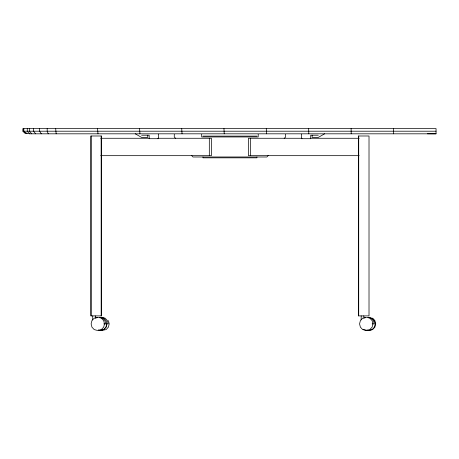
<?xml version="1.0" encoding="UTF-8"?>
<svg xmlns="http://www.w3.org/2000/svg" width="459" height="459" viewBox="0 0 459 459"><rect width="100%" height="100%" fill="white"/><g stroke="black" fill="none" stroke-linecap="round" stroke-linejoin="round"><path stroke-width="0.69" d="M92.666 319.883L92.747 315.89M361.113 319.883L361.199 315.89M106.775 323.882L105.96 327.141L103.677 329.591L100.578 330.405M268.331 155.452L266.891 156.995L192.992 156.995L191.552 155.452M284.173 138.492L285.613 136.954L285.613 134.303M324.651 133.798L318.294 137.39L312.143 137.39L312.143 135.21M97.314 317.358L94.215 318.173L91.932 320.617L91.117 323.882L91.932 327.141L94.215 329.591L97.314 330.405L101.393 329.591L103.677 327.141L104.491 323.882L103.677 320.617L101.393 318.173L98.295 317.358M95.197 318.173L97.675 317.519M365.766 317.358L362.662 318.173L360.384 320.617L359.563 323.882L360.384 327.141L362.662 329.591L367.24 330.405M363.643 318.173L366.121 317.519M366.741 330.405L369.839 329.591L372.123 327.141L372.938 323.882L372.123 320.617L369.839 318.173L366.741 317.358M369.025 330.405L372.123 329.591L374.406 327.141L375.221 323.882L374.406 320.617L372.123 318.173M22.95 131.205L24.797 133.053L29.852 133.816L436.05 133.816L436.05 128.595L22.95 128.595L22.95 131.205L436.05 131.205M141.59 135.21L149.169 135.21L149.169 138.693L158.521 138.693L158.521 134.126M318.294 135.21L310.714 135.21L310.714 138.693L301.362 138.693L301.362 134.126M202.976 136.116L256.908 136.116M100.687 138.274L149.508 138.274M157.827 138.274L211.415 138.274L211.415 155.67L100.687 155.67M302.056 138.274L248.468 138.274L248.468 155.67L359.196 155.67M310.376 138.274L359.196 138.274M103.728 323.882L105.794 323.882L104.979 320.617L102.696 318.173L99.597 317.358M106.849 323.882L108.226 323.882L107.412 320.617L105.128 318.173L102.03 317.358M372.18 323.882L374.246 323.882L373.431 320.617L371.147 318.173L368.049 317.358M99.597 330.405L103.826 329.591L106.109 327.141L106.924 323.882L106.109 320.617L103.826 318.173L100.728 317.358M102.03 330.405L106.109 329.591L108.393 327.141L109.208 323.882L108.393 320.617M27.11 133.053L25.681 133.053L23.834 131.205L23.834 128.595M427.455 133.798L436.05 133.816M368.548 317.358L371.647 318.173M366.81 330.078L369.524 330.405L372.628 329.591L374.905 327.141L375.726 323.882L374.905 320.617L372.628 318.173M363.167 329.591L366.265 330.405M98.358 330.078L99.746 330.405M135.233 133.798L141.59 137.39L147.741 137.39L147.741 135.21M25.09 133.053L23.243 131.205L23.243 128.595M29.852 133.816L27.259 131.205L27.259 128.595M175.711 138.492L174.271 136.954L174.271 134.303M31.769 133.816L29.33 131.205L29.33 128.595M35.67 133.816L33.547 131.205L33.547 128.595M41.299 133.816L39.629 131.205L39.629 128.595M48.275 133.816L47.179 131.205L47.179 128.595M363.643 315.89L364.257 317.599M95.197 315.89L95.805 317.599M56.153 133.816L55.694 128.595M97.991 133.816L97.578 128.595M139.955 133.816L139.599 128.595M182.039 133.816L181.73 128.595M224.221 133.816L223.963 128.595M266.49 133.816L266.283 128.595M308.821 133.816L308.666 128.595M351.204 133.816L351.101 128.595M393.615 133.816L393.564 128.595M358.709 135.99L358.709 315.89M358.565 138.274L358.565 155.67M358.473 138.142L358.473 135.99L369.013 135.99L369.013 315.89L358.473 315.89L358.473 155.343M258.193 134.303L258.193 136.954L201.69 136.954L201.69 134.303M256.908 156.995L256.908 157.827L202.976 157.827L202.976 156.995M250.562 138.274L250.562 155.67M209.321 138.274L209.321 155.67M101.41 138.142L101.41 135.99L90.871 135.99L90.871 315.89L101.41 315.89L101.41 155.343M101.319 138.274L101.319 155.67M101.175 135.99L101.175 315.89M91.106 135.99L91.106 315.89"/></g></svg>
